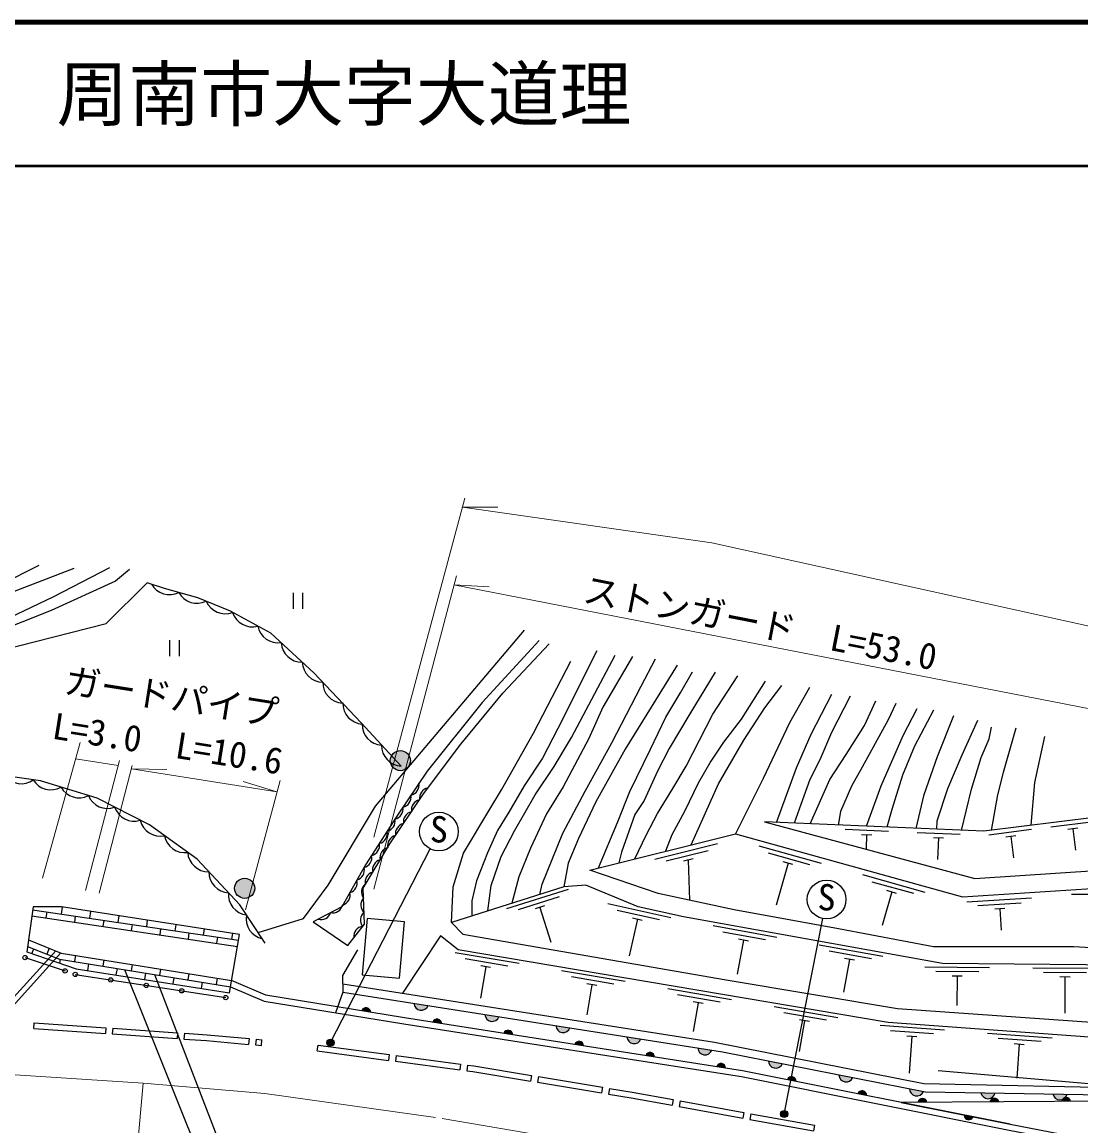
# Model space of a CAD drawing. Units: millimetres at full size, sheet at 1:1000; details may follow other scales. Extents: x 40000 to 680000, y 20000 to 380000.
# Drawn here: x 402624 to 476315, y 303156 to 380000 of the extents above; entities that cross this region are included whole.
import ezdxf
from ezdxf.enums import TextEntityAlignment as Align

# ---------------------------------------------------------------- set-up
doc = ezdxf.new("R2010")
doc.units = ezdxf.units.MM
doc.header["$LTSCALE"] = 1000
doc.linetypes.add('CHAIN', pattern=[18.5, 12, -1.5, 3.5, -1.5])
for name, color, linetype, lineweight in [('M-BGD', 7, 'Continuous', 25), ('M-BGD-EXST', 7, 'Continuous', 25), ('M-BMK', 2, 'CHAIN', 13), ('M-STR-HTXT', 7, 'Continuous', 13), ('M-TTL', 2, 'Continuous', 140), ('M-TTL-LINE', 7, 'Continuous', 50)]:
    doc.layers.add(name, color=color, linetype=linetype, lineweight=lineweight)
doc.layers.add('M-TTL-TXT', color=7, linetype='Continuous')
doc.styles.add('ＭＳ ゴシック', font='')
doc.styles.get('ＭＳ ゴシック').set_extended_font_data('MS Gothic')

msp = doc.modelspace()

# ---------------------------------------------------------------- hatches: boundary and pattern name
at = {"layer": 'M-BGD'}
for points in [[(428251, 328586, -1), (429651, 328586, -0.41421), (428951, 327886, -0.41421)], [(417415, 319697, -1), (418815, 319697, -0.41421), (418115, 318997, -0.41421)], [(426270, 311160), (426888, 311059, 0.84072)], [(429895, 311691), (430874, 311537, -0.82183)], [(431826, 310272), (431207, 310368, -0.84072)], [(434835, 310915), (435814, 310761, -0.82183)], [(436766, 309500), (436147, 309597, -0.84072)], [(439774, 310139), (440753, 309985, -0.82183)], [(441706, 308728), (441088, 308825, -0.84072)], [(444714, 309363), (445692, 309209, -0.82183)], [(446646, 307957), (446028, 308053, -0.84072)], [(449653, 308587), (450632, 308433, -0.82183)], [(451586, 307185), (450968, 307281, -0.84072)], [(455542, 307495), (454570, 307686, 0.82183)], [(460448, 306527), (459476, 306719, 0.82183)], [(456498, 306253), (455884, 306376, -0.84072)], [(460787, 305395), (461401, 305272, 0.84072)], [(465353, 305560), (464381, 305751, 0.82183)], [(470350, 305448), (469359, 305465, 0.82183)], [(470600, 304832), (469974, 304828, -0.84072)], [(475349, 305364), (474359, 305380, 0.82183)], [(475599, 304863), (474974, 304859, -0.84072)], [(465600, 304801), (464974, 304798, -0.84072)], [(468801, 303791), (468188, 303914, 0.84072)]]:
    msp.add_hatch(color=256, dxfattribs=at).paths.add_polyline_path(points)
at = {"layer": 'M-BGD-EXST'}
for points in [[(424310, 309072, -1), (423870, 308833, -0.41421), (423970, 309172, -0.41421)], [(455880, 304104, -1), (455441, 303865, -0.41421), (455541, 304204, -0.41421)]]:
    msp.add_hatch(color=256, dxfattribs=at).paths.add_polyline_path(points)

# ---------------------------------------------------------------- linework, layer by layer
at = {"layer": 'M-BGD'}
for p, q in [((421481, 340268), (421481, 339150)), ((422147, 340268), (422147, 339150)), ((412888, 336968), (412888, 335850)), ((413555, 336968), (413555, 335850)), ((477207, 324328), (474230, 323952)), ((462914, 323652), (459916, 323781)), ((467909, 323436), (464912, 323565)), ((472881, 323782), (469905, 323406)), ((476103, 323886), (475409, 323799)), ((475756, 323842), (475944, 322354)), ((451025, 322789), (446659, 321699)), ((461752, 323401), (461052, 323431)), ((461402, 323416), (461359, 322423)), ((466747, 323186), (466048, 323216)), ((466397, 323201), (466333, 321703)), ((471778, 323340), (471083, 323252)), ((471431, 323296), (471619, 321808)), ((450370, 322316), (447459, 321590)), ((458258, 321430), (453923, 322639)), ((457455, 321342), (454565, 322148)), ((449327, 321747), (448647, 321577)), ((448987, 321662), (449065, 318870)), ((455930, 321456), (455113, 318530)), ((456267, 321362), (455592, 321550)), ((465482, 319415), (461148, 320624)), ((464679, 319327), (461790, 320133)), ((440622, 319618), (436332, 318260)), ((439998, 319106), (437138, 318201)), ((463154, 319441), (462473, 317097)), ((463491, 319347), (462817, 319535)), ((472875, 319018), (468384, 318726)), ((480169, 319266), (475669, 319271)), ((403358, 318197), (417684, 316089)), ((405408, 318393), (405336, 317906)), ((438992, 318473), (438325, 318262)), ((438658, 318367), (439423, 315953)), ((447774, 317639), (443380, 318613)), ((446977, 317509), (444048, 318158)), ((472146, 318670), (469152, 318476)), ((471018, 318296), (470319, 318251)), ((470668, 318274), (470766, 316777)), ((403301, 317780), (417609, 315658)), ((404347, 318052), (404286, 317634)), ((406326, 317760), (406264, 317341)), ((407384, 318086), (407315, 317615)), ((408304, 317469), (408242, 317047)), ((409361, 317779), (409294, 317324)), ((411337, 317473), (411272, 317032)), ((445447, 317540), (444886, 315007)), ((445789, 317465), (445106, 317616)), ((410283, 317178), (410221, 316754)), ((412262, 316887), (412199, 316460)), ((413314, 317166), (413251, 316741)), ((415290, 316859), (415230, 316450)), ((455148, 316274), (450720, 317074)), ((454357, 316112), (451404, 316645)), ((414240, 316596), (414177, 316167)), ((416219, 316304), (416156, 315873)), ((417266, 316552), (417208, 316159)), ((452827, 316084), (452398, 313709)), ((453172, 316021), (452483, 316146)), ((394197, 303460), (404963, 315345)), ((394691, 303460), (405326, 315200)), ((403420, 315481), (403294, 315165)), ((404514, 315524), (404349, 315110)), ((437208, 314455), (432772, 315208)), ((462529, 314942), (458100, 315741)), ((461737, 314780), (458785, 315313)), ((402830, 314879), (405612, 313949)), ((405281, 314750), (405239, 314495)), ((406339, 315032), (406268, 314592)), ((407255, 314433), (407181, 313975)), ((408313, 314714), (408242, 314274)), ((410288, 314397), (410217, 313956)), ((436419, 314285), (433461, 314787)), ((435235, 314181), (434545, 314299)), ((460208, 314751), (459794, 312462)), ((460552, 314689), (459863, 314813)), ((406327, 313705), (416800, 312086)), ((409230, 314115), (409157, 313664)), ((415053, 300885), (409785, 314025)), ((411204, 313797), (411133, 313353)), ((411841, 313694), (416771, 300932)), ((412263, 314079), (412192, 313638)), ((414237, 313761), (414166, 313320)), ((434890, 314240), (434519, 312056)), ((444603, 313200), (440166, 313953)), ((443813, 313030), (440855, 313532)), ((469962, 314169), (465462, 314207)), ((469209, 313875), (466209, 313900)), ((468057, 313585), (467357, 313591)), ((467707, 313588), (467690, 311532)), ((477462, 314107), (472962, 314144)), ((476709, 313813), (473709, 313838)), ((475557, 313523), (474857, 313528)), ((475207, 313525), (475186, 311007)), ((413179, 313479), (413109, 313042)), ((415153, 313161), (415084, 312732)), ((416212, 313443), (416141, 313002)), ((442284, 312985), (441929, 310894)), ((442629, 312926), (441939, 313043)), ((451997, 311945), (447560, 312698)), ((451207, 311775), (448250, 312277)), ((450023, 311671), (449333, 311788)), ((449678, 311730), (449339, 309731)), ((459391, 310690), (454955, 311443)), ((458602, 310520), (455644, 311022)), ((457072, 310475), (456709, 308335)), ((457418, 310416), (456727, 310533)), ((403434, 309939), (403462, 310338)), ((403434, 309939), (408422, 309589)), ((403462, 310338), (408450, 309988)), ((408450, 309988), (408422, 309589)), ((408928, 309955), (408900, 309556)), ((408928, 309955), (413438, 309639)), ((466831, 309813), (462343, 310136)), ((466061, 309567), (463069, 309783)), ((408900, 309556), (413410, 309240)), ((413438, 309639), (413410, 309240)), ((413916, 309605), (413888, 309206)), ((418425, 309232), (418389, 308833)), ((418905, 309188), (418869, 308790)), ((418905, 309188), (419313, 309152)), ((419277, 308753), (419313, 309152)), ((464893, 309351), (464195, 309401)), ((464544, 309376), (464359, 306820)), ((474312, 309273), (469823, 309597)), ((473542, 309027), (470550, 309243)), ((418869, 308790), (419277, 308753)), ((423172, 308383), (423224, 308779)), ((423172, 308383), (428128, 307721)), ((423224, 308779), (428180, 308117)), ((472373, 308811), (471675, 308861)), ((472024, 308836), (471853, 306469)), ((428180, 308117), (428128, 307721)), ((428664, 308053), (428611, 307656)), ((428611, 307656), (433084, 307059)), ((428664, 308053), (433137, 307456)), ((433137, 307456), (433084, 307059)), ((433620, 307391), (433567, 306995)), ((438080, 306666), (438014, 306271)), ((438564, 306585), (438499, 306191)), ((438499, 306191), (442947, 305453)), ((438564, 306585), (443012, 305848)), ((443012, 305848), (442947, 305453)), ((443497, 305767), (443431, 305373)), ((447940, 304986), (447869, 304592)), ((448425, 304898), (448353, 304504)), ((448353, 304504), (452789, 303699)), ((448425, 304898), (452860, 304093)), ((480599, 304894), (463808, 304790)), ((452860, 304093), (452789, 303699)), ((453345, 304005), (453273, 303611)), ((453273, 303611), (457708, 302806)), ((453345, 304005), (457780, 303200)), ((457780, 303200), (457708, 302806))]:
    msp.add_line(p, q, dxfattribs=at)
for points in [[(357047, 324679), (361278, 324481), (363676, 324648), (368325, 325321), (374371, 326934), (376066, 327848), (378560, 329331), (381087, 330580), (383583, 331470), (389349, 333676), (393264, 335016), (399658, 337545), (404839, 340011), (408738, 342032)], [(367874, 326398), (370683, 326428), (373177, 327137), (374746, 328063), (377930, 330014), (380144, 331159), (382925, 332319), (390442, 335182), (395589, 337359), (397613, 338282), (402213, 340434), (404011, 341118), (406258, 341990)], [(377912, 331310), (381514, 332552), (387990, 335021), (394127, 337519), (401152, 340856), (403804, 342195)], [(410092, 341886), (409131, 341087), (404658, 339032), (400550, 337411), (398340, 336329), (396780, 335388), (394584, 334429), (381477, 329467), (374218, 326316), (371738, 325404), (368307, 324566), (363420, 323683), (358828, 323310), (355310, 323186), (354211, 323259)], [(381500, 326782), (382186, 328988), (387514, 330964), (397909, 333921), (401087, 336247), (408487, 338134), (411329, 340972)], [(429000, 328190), (426217, 331219), (422929, 334700), (419939, 337458), (417128, 338987), (414863, 339918), (412535, 340577), (411329, 340972)], [(419049, 316629), (422215, 317593), (423931, 319916), (427212, 325414), (437599, 337678)], [(438603, 336941), (434639, 332636), (430809, 327853), (428701, 324713), (426533, 321331), (424870, 318417), (422874, 317368), (425284, 315723), (426450, 317209), (426352, 319708), (428228, 322791), (430570, 326281), (433154, 329726), (436082, 333274), (439297, 336725)], [(442619, 336224), (439921, 330818), (438835, 328752), (437566, 326822), (436495, 325000), (435714, 323711), (435026, 322163), (434259, 320220), (433928, 318833), (433928, 317772)], [(435045, 318126), (435275, 319892), (435957, 321912), (436902, 323694), (438321, 326205), (439645, 328170), (440861, 330197), (443904, 335934)], [(445097, 335838), (443052, 332315), (442061, 330115), (440284, 326753), (439126, 324885), (438005, 322503), (437207, 320495), (436706, 318652)], [(432505, 317322), (432633, 319810), (433347, 322151), (435173, 325206), (435980, 326544), (438215, 330497), (440812, 335516)], [(438668, 319273), (438826, 319977), (440262, 323526), (441814, 326452), (443661, 329836), (445700, 333774), (446713, 335672)], [(448221, 335223), (444606, 329373), (442558, 325709), (441339, 323168), (440621, 321453), (440322, 319797)], [(442751, 321122), (444071, 324275), (444927, 326435), (446358, 329373), (447431, 331622), (448465, 333343), (449284, 334766)], [(450867, 334749), (449104, 331852), (447648, 329437), (446856, 327843), (445910, 325799), (445259, 324830), (444339, 322222), (444148, 321471)], [(445268, 321750), (446047, 323386), (446848, 324910), (447917, 326643), (448848, 328205), (450688, 331823), (452441, 334480)], [(454337, 334119), (452665, 331475), (451449, 329868), (450560, 328556), (449686, 327013), (448731, 325053), (447841, 323419), (447412, 322286)], [(449196, 322731), (451091, 326970), (452854, 330000), (454325, 332272), (455503, 333815)], [(457417, 333687), (456036, 331228), (454212, 327344), (452276, 323499)], [(455138, 324288), (456519, 328083), (457546, 330433), (458991, 333207)], [(460254, 333074), (458959, 330550), (458135, 328630), (457457, 327261), (456811, 325540), (456365, 324235)], [(457475, 324187), (458833, 327277), (459966, 329001), (461248, 331039), (462052, 332746)], [(463442, 332568), (462906, 331422), (461090, 328136), (460340, 326811), (459580, 325055), (459424, 324103)], [(461385, 324018), (462404, 326841), (463945, 330331), (464915, 332208)], [(466045, 332096), (464740, 329600), (463895, 327563), (463161, 325189), (462813, 323957)], [(464852, 323869), (465400, 326219), (466345, 328879), (467476, 331736)], [(469116, 331375), (468036, 328967), (467040, 326630), (466294, 324380), (466269, 323808)], [(468010, 323733), (468694, 326604), (469379, 328806), (469938, 330109), (470099, 330915)], [(471776, 330841), (470894, 327764), (470521, 326207), (470076, 323730)], [(472856, 324082), (473108, 327065), (473804, 330258)], [(419551, 315872), (417783, 318543), (414820, 321720), (411489, 324106), (407845, 325964), (403909, 327182), (399301, 327831), (393142, 327916), (381500, 326782)], [(403071, 316101), (405348, 315192), (417199, 313284)], [(466385, 307003), (480619, 305778), (504722, 303810), (505073, 304290), (490393, 306999), (476888, 309342), (462910, 310351), (432970, 315415), (431751, 316398), (429102, 312400)], [(403009, 315645), (405228, 314759), (417128, 312844)], [(425966, 315422), (424935, 313638), (424956, 312467), (424443, 311038)], [(417128, 312844), (419475, 311848), (429184, 310265), (452690, 306593), (471310, 302866), (487734, 299704)], [(471390, 303273), (452763, 307001), (429250, 310674), (419591, 312249), (417199, 313284)], [(424945, 313053), (450813, 308994), (465374, 306109), (480619, 305778), (480606, 305274)], [(424956, 312467), (451380, 308316), (465500, 305531), (480606, 305274), (480599, 304894)], [(413888, 309206), (415463, 309096), (418389, 308833)], [(413916, 309605), (415495, 309494), (418425, 309232)], [(433620, 307391), (434061, 307332), (438080, 306666)], [(433567, 306995), (434001, 306937), (438014, 306271)], [(443431, 305373), (445015, 305110), (447869, 304592)], [(443497, 305767), (445084, 305504), (447940, 304986)], [(463808, 304790), (471390, 303273), (487822, 300109)]]:
    msp.add_lwpolyline(points, dxfattribs=at)
for points in [[(454299, 324324), (468934, 320384), (477690, 320958), (490325, 319655), (487121, 321249), (483262, 322621), (477413, 324657), (469567, 323666)], [(442136, 320968), (452276, 323499), (468073, 319093), (478147, 319748), (491898, 318364), (493415, 316960), (495154, 315826), (500903, 314899), (505035, 311830), (508597, 310990), (509241, 309903), (505404, 310644), (496854, 312190), (486911, 314010), (478617, 315458), (475821, 315619), (466051, 315619), (459452, 316870), (452172, 318207), (446883, 319335)], [(515891, 304412), (509707, 308180), (506666, 309159), (479180, 314191), (476659, 314374), (466680, 314457), (448649, 317712), (445509, 318408), (441854, 319924), (440322, 319797), (432505, 317322), (433296, 316506), (451622, 313333), (463551, 311321), (477374, 310353), (507866, 305031)], [(402959, 315280), (406393, 314098), (417050, 312422), (417751, 316477), (405365, 318400), (403385, 318400)], [(426292, 313666), (428891, 313440), (429232, 317359), (426633, 317585)]]:
    msp.add_lwpolyline(points, close=True, dxfattribs=at)
for centre, radius in [((428951, 328586), 700), ((418115, 319697), 700), ((402830, 314879), 150), ((405612, 313949), 150), ((406327, 313705), 150), ((408797, 313323), 150), ((411268, 312941), 150), ((413739, 312560), 150), ((416800, 312086), 150)]:
    msp.add_circle(centre, radius, dxfattribs=at)
for centre, radius, start, end in [((412879, 341577), 1440, 209.10691, 297.05311), ((414800, 340976), 1440, 208.20339, 296.1496), ((416758, 340250), 1440, 203.1511, 291.0973), ((418651, 339339), 1440, 197.47851, 285.42472), ((420437, 338225), 1440, 190.62655, 278.57276), ((422089, 336884), 1440, 183.34131, 271.28752), ((423561, 335485), 1440, 181.56255, 269.50876), ((424988, 334029), 1440, 179.39616, 267.34237), ((426381, 332573), 1440, 178.60594, 266.55215), ((427734, 331101), 1440, 178.60594, 266.55215), ((429087, 329628), 1440, 178.60594, 266.55215), ((402558, 328419), 1440, 218.0014, 305.9476), ((404632, 327999), 1440, 211.16854, 299.11475), ((406594, 327436), 1440, 208.83649, 296.7827), ((429532, 326880), 720, 282.15005, 10.09625), ((430998, 325967), 720, 100.69034, 188.63655), ((408572, 326695), 1440, 202.1019, 290.04811), ((428974, 326049), 720, 282.15005, 10.09625), ((430438, 325154), 720, 102.17005, 190.11626), ((410427, 325811), 1440, 199.01056, 286.95677), ((428417, 325219), 720, 282.15005, 10.09625), ((412243, 324772), 1440, 193.50634, 281.45255), ((427866, 324371), 720, 283.36766, 11.31386), ((429881, 324324), 720, 102.17005, 190.11626), ((427327, 323529), 720, 283.36766, 11.31386), ((429324, 323494), 720, 102.17005, 190.11626), ((413946, 323621), 1440, 190.41103, 278.35724), ((426787, 322687), 720, 283.36766, 11.31386), ((428776, 322665), 720, 102.94481, 190.89102), ((415585, 322295), 1440, 183.68344, 271.62965), ((426247, 321845), 720, 283.36766, 11.31386), ((428252, 321833), 720, 104.7009, 192.64711), ((427732, 320979), 720, 104.7009, 192.64711), ((417066, 320831), 1440, 179.03581, 266.98202), ((425726, 320962), 720, 286.31684, 14.26305), ((427212, 320124), 720, 104.7009, 192.64711), ((425230, 320093), 720, 286.31684, 14.26305), ((426960, 319437), 720, 128.26601, 216.21221), ((418421, 319274), 1440, 175.04873, 262.99493), ((424734, 319224), 720, 286.31684, 14.26305), ((426917, 318532), 720, 138.26609, 226.2123), ((424238, 318709), 720, 257.96606, 345.91227), ((419662, 317582), 1440, 169.52015, 257.46636), ((423420, 318240), 720, 253.75871, 341.70492), ((426842, 317490), 673, 129.05414, 220.25418), ((426428, 316341), 720, 97.92599, 185.8722), ((426571, 311056), 318, 0.63132, 160.84905), ((430400, 311711), 505, 182.24156, 339.89975), ((431508, 310266), 318, 1.01254, 161.23027), ((435339, 310935), 505, 182.24156, 339.89975), ((436448, 309494), 318, 1.01254, 161.23027), ((440279, 310159), 505, 182.24156, 339.89975), ((441388, 308723), 318, 1.01254, 161.23027), ((445218, 309383), 505, 182.24156, 339.89975), ((446328, 307951), 318, 1.01254, 161.23027), ((450158, 308607), 505, 182.24156, 339.89975), ((451268, 307179), 318, 1.01254, 161.23027), ((455075, 307686), 505, 180.01393, 337.67212), ((459981, 306719), 505, 180.01393, 337.67212), ((456180, 306261), 318, 358.57407, 158.7918), ((461083, 305280), 318, 358.57407, 158.7918), ((464886, 305752), 505, 180.01393, 337.67212), ((469856, 305555), 505, 190.19757, 347.85576), ((470287, 304776), 318, 10.24354, 170.46127), ((474856, 305470), 505, 190.19757, 347.85576), ((475287, 304806), 318, 10.24354, 170.46127), ((465287, 304745), 318, 10.24354, 170.46127), ((468505, 303906), 318, 178.57407, 338.7918)]:
    msp.add_arc(centre, radius, start, end, dxfattribs=at)
at = {"layer": 'M-BGD-EXST'}
for p, q in [((424090, 308953), (431015, 322446)), ((455661, 303985), (458351, 317592))]:
    msp.add_line(p, q, dxfattribs=at)
for centre, radius in [((431631, 323647), 1350), ((458613, 318916), 1350), ((424090, 308953), 250), ((455661, 303985), 250)]:
    msp.add_circle(centre, radius, dxfattribs=at)
at = {"layer": 'M-BMK'}
msp.add_lwpolyline([(253081, 273394), (261866, 275875), (267641, 277813), (278748, 281643), (288590, 285055), (303082, 290415), (313606, 294098), (321730, 296663), (327762, 298538), (332648, 299886), (342674, 302121), (349043, 303276), (357168, 304592), (363306, 305347), (375317, 306430), (383586, 306857), (393126, 306863), (402137, 306709), (411039, 306140), (419522, 305402), (431871, 303666), (451440, 300341), (463422, 298010), (494641, 291912)], dxfattribs=at)
at = {"layer": 'M-STR-HTXT'}
for p, q in [((427102, 323249), (433437, 346849)), ((433273, 346238), (435728, 346230)), ((427109, 319648), (432849, 341453)), ((485813, 330457), (432683, 340824)), ((432683, 340824), (435135, 340694)), ((404037, 320408), (406659, 329858)), ((406343, 328720), (409314, 328251)), ((407031, 319535), (409401, 328584)), ((407990, 319362), (410295, 328236)), ((420361, 326405), (410237, 328012)), ((410237, 328012), (412691, 327968)), ((420361, 326405), (418014, 327123)), ((418165, 318194), (420578, 327213)), ((408293, 273874), (411039, 306140))]:
    msp.add_line(p, q, dxfattribs=at)
msp.add_lwpolyline([(575111, 311152), (554183, 318875), (542561, 322666), (531390, 325763), (522234, 327871), (485088, 336144), (450632, 343740), (433273, 346238)], dxfattribs=at)
at = {"layer": 'M-TTL'}
msp.add_line((680000, 380000), (40000, 380000), dxfattribs=at)
at = {"layer": 'M-TTL-LINE'}
msp.add_line((40000, 370000), (680000, 370000), dxfattribs=at)

# ---------------------------------------------------------------- texts
at = {"layer": 'M-BGD-EXST', "style": 'ＭＳ ゴシック'}
for p in [(430976, 322354), (457958, 317624)]:
    msp.add_text('S', height=1833, rotation=358.508, dxfattribs=at).set_placement(p, align=Align.BOTTOM_LEFT)
at = {"layer": 'M-STR-HTXT', "style": 'ＭＳ ゴシック'}
for s, rotation, p in [('ストンガード\u3000L=53.0', 348.959, (441456, 339112)), ('ガードパイプ', 351.018, (405393, 332761)), ('L=3.0', 351.018, (404553, 329583)), ('L=10.6', 351.018, (413111, 328240))]:
    msp.add_text(s, height=1833, rotation=rotation, dxfattribs=at).set_placement(p, align=Align.BOTTOM_LEFT)
at = {"layer": 'M-TTL-TXT', "style": 'ＭＳ ゴシック'}
msp.add_text('周南市大字大道理', height=3666, dxfattribs=at).set_placement((405024, 375000), align=Align.MIDDLE_LEFT)

doc.saveas('drawing.dxf')
